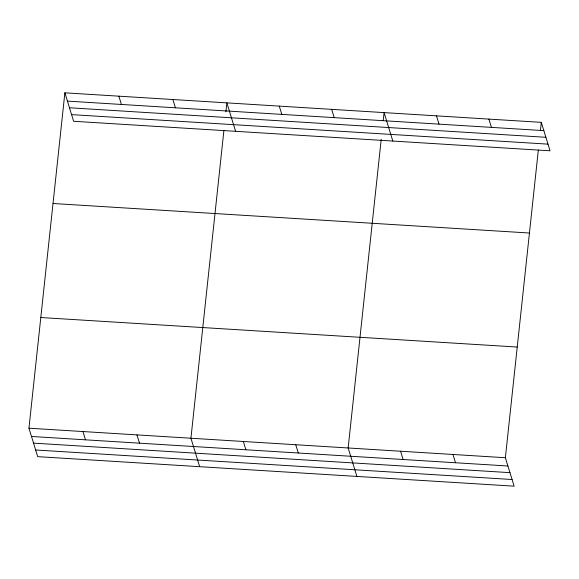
<?xml version="1.0" encoding="UTF-8"?>
<svg xmlns="http://www.w3.org/2000/svg" width="579" height="579" viewBox="0 0 579 579"><rect width="100%" height="100%" fill="white"/><g stroke="black" fill="none" stroke-linecap="round" stroke-linejoin="round"><path stroke-width="0.87" d="M538.332 150.019L505.373 457.721L514.123 486.172L37.7 456.65L28.95 428.199L64.877 92.828L541.3 122.35L550.05 150.801L73.627 121.279L64.877 92.828M223.892 130.536L190.932 438.238L199.683 466.688M225.904 111.79L226.859 102.867L235.61 131.317M381.206 139.387L348.153 447.98L356.903 476.43M383.218 120.642L384.08 112.608L392.83 141.059M540.439 130.384L541.3 122.35M67.425 101.108L543.84 130.63M69.473 107.766L545.888 137.288M71.579 114.62L548.002 144.142M53.022 203.504L529.445 233.019M40.805 317.524L517.228 347.045M28.95 428.199L505.373 457.721M31.498 436.479L507.921 465.994M33.546 443.13L509.969 472.652M35.652 449.992L512.075 479.513M488.893 119.1L491.441 127.38M436.486 115.858L439.034 124.13M452.966 454.472L455.514 462.751M331.673 109.359L334.221 117.638M400.559 451.222L403.107 459.502M279.266 106.116L281.814 114.389M295.746 444.73L298.294 453.01M172.868 99.523L175.408 107.795M243.339 441.48L245.887 449.76M118.869 96.172L121.416 104.452M136.941 434.887L139.488 443.167M82.942 431.543L85.489 439.823"/></g></svg>
